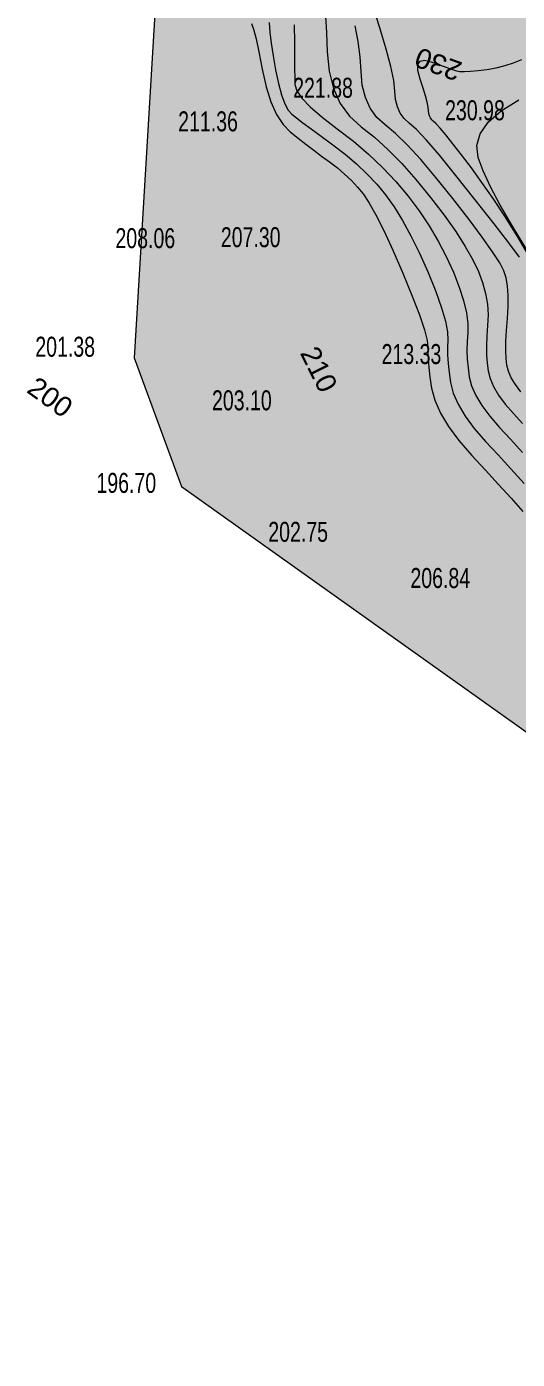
# Model space of a CAD drawing. Header units: metres. Extents: x 431006 to 434411, y 2469261 to 2473208.
# Drawn here: x 431726.5 to 431824.7, y 2470095.3 to 2470362.2 of the extents above; entities that cross this region are included whole.
import ezdxf
from ezdxf.enums import TextEntityAlignment as Align

# ---------------------------------------------------------------- set-up
doc = ezdxf.new("R2010")
doc.units = ezdxf.units.M
doc.header["$MEASUREMENT"] = 0
for name, color, linetype, lineweight in [('CAO DO', 8, 'Continuous', 18), ('MH_DongMuc', 8, 'Continuous', 18), ('MH_DongMuc_Con', 8, 'Continuous', 18), ('ranh gioi thuc vat-ks', 8, 'RAO_T_VAT', 18), ('thuc vat-ks', 8, 'Continuous', 18)]:
    doc.layers.add(name, color=color, linetype=linetype, lineweight=lineweight)
doc.styles.get("Standard").update_dxf_attribs({"font": 'arial.ttf'})
doc.linetypes.add('RAO_T_VAT', pattern='A,0,[133,ltypeshp.shx,S=0.34,R=0,X=-0.17,Y=0],-2,[133,ltypeshp.shx,S=0.08,R=0,X=0,Y=0],-1.5,[133,ltypeshp.shx,S=0.08,R=0,X=0,Y=0],-1.5,[133,ltypeshp.shx,S=0.08,R=0,X=0,Y=0],-2', length=7)

msp = doc.modelspace()

# ---------------------------------------------------------------- hatches: boundary and pattern name
at = {"layer": 'thuc vat-ks'}
h = msp.add_hatch(dxfattribs=at)
h.set_pattern_fill('217B', color=8, scale=20, style=0, pattern_type=2)
h.set_pattern_definition([(0, (14.8, 7.6), (0, 20), [0, -20]), (0, (14.76, 7.848), (0, 20), [0, -20]), (0, (14.648, 8.07), (0, 20), [0, -20]), (0, (14.47, 8.248), (0, 20), [0, -20]), (0, (14.248, 8.36), (0, 20), [0, -20]), (0, (14, 8.4), (0, 20), [0, -20]), (0, (13.752, 8.36), (0, 20), [0, -20]), (0, (13.53, 8.248), (0, 20), [0, -20]), (0, (13.352, 8.07), (0, 20), [0, -20]), (0, (13.24, 7.848), (0, 20), [0, -20]), (0, (13.2, 7.6), (0, 20), [0, -20]), (0, (13.24, 7.352), (0, 20), [0, -20]), (0, (13.352, 7.13), (0, 20), [0, -20]), (0, (13.53, 6.952), (0, 20), [0, -20]), (0, (13.752, 6.84), (0, 20), [0, -20]), (0, (14, 6.8), (0, 20), [0, -20]), (0, (14.248, 6.84), (0, 20), [0, -20]), (0, (14.47, 6.952), (0, 20), [0, -20]), (0, (14.648, 7.13), (0, 20), [0, -20]), (0, (14.76, 7.352), (0, 20), [0, -20]), (0, (6.76, 15.352), (0, 20), [0, -20]), (0, (6.648, 15.13), (0, 20), [0, -20]), (0, (6.47, 14.952), (0, 20), [0, -20]), (0, (6.248, 14.84), (0, 20), [0, -20]), (0, (6, 14.8), (0, 20), [0, -20]), (0, (5.752, 14.84), (0, 20), [0, -20]), (0, (5.53, 14.952), (0, 20), [0, -20]), (0, (5.352, 15.13), (0, 20), [0, -20]), (0, (5.24, 15.352), (0, 20), [0, -20]), (0, (5.2, 15.6), (0, 20), [0, -20]), (0, (5.24, 15.848), (0, 20), [0, -20]), (0, (5.352, 16.07), (0, 20), [0, -20]), (0, (5.53, 16.248), (0, 20), [0, -20]), (0, (5.752, 16.36), (0, 20), [0, -20]), (0, (6, 16.4), (0, 20), [0, -20]), (0, (6.248, 16.36), (0, 20), [0, -20]), (0, (6.47, 16.248), (0, 20), [0, -20]), (0, (6.648, 16.07), (0, 20), [0, -20]), (0, (6.76, 15.848), (0, 20), [0, -20]), (0, (6.8, 15.6), (0, 20), [0, -20]), (0, (14, 4), (0, 20), [1.086, -18.914]), (0, (6, 12), (0, 20), [1.086, -18.914]), (90, (14, 4), (-20, 1e-15), [2.8, -17.2]), (90, (6, 12), (-20, 1e-15), [2.8, -17.2])])
h.paths.add_polyline_path([(432180.37, 2469969.08), (432429.02, 2469783.26), (432507.91, 2469731.41), (432528.24, 2469733.83), (432561.32, 2469754.44), (432634.45, 2469865.28), (432626.68, 2469886.61), (432562.6, 2469916.67), (432524.68, 2469951), (432448.67, 2469998.66), (432422.73, 2470028.05), (432390.35, 2470047.11), (432340.88, 2470081.61), (432300.67, 2470135.95), (432281.32, 2470179.79), (432245.98, 2470231.97), (432226.01, 2470235.7), (432198.53, 2470248.97), (432169.01, 2470281.63), (432135.72, 2470306.95), (432118.88, 2470332.48), (432111.38, 2470356.64), (432122.51, 2470374.06), (432141.75, 2470385.47), (432184.43, 2470371.88), (432214.97, 2470334.67), (432223.22, 2470335.2), (432255.46, 2470343.98), (432289.82, 2470344.51), (432358.98, 2470361.66), (432400, 2470358.21), (432466.08, 2470360.85), (432480.43, 2470365.76), (432484.96, 2470377.07), (432474.39, 2470394.04), (432458.53, 2470408.75), (432465.15, 2470430.58), (432487.2, 2470448.37), (432513.5, 2470448.79), (432530.47, 2470450.49), (432549.56, 2470459.81), (432561.86, 2470474.21), (432559.74, 2470484.38), (432508.41, 2470502.6), (432469.79, 2470511.59), (432437.55, 2470512.86), (432411.67, 2470528.11), (432386.16, 2470541.75), (432337.39, 2470576.91), (432323.39, 2470575.22), (432311.09, 2470546.41), (432288.89, 2470537.59), (432213.66, 2470523.31), (432153.15, 2470530.87), (432102.61, 2470541.48), (432026.55, 2470585.55), (431977.33, 2470634.42), (431946.37, 2470644.7), (431929.46, 2470656.95), (431904.93, 2470681.45), (431839.26, 2470741.82), (431812.41, 2470756.38), (431793.18, 2470759.36), (431774.95, 2470753.07), (431760.09, 2470497.2), (431748.02, 2470295.86), (431757.52, 2470270.11)])

# ---------------------------------------------------------------- linework, layer by layer
at = {"layer": 'MH_DongMuc', "color": 8, "lineweight": 0}
for points, elevation in [([(431775.02, 2470363.05), (431775.19, 2470361.12), (431775.47, 2470358.89), (431775.86, 2470356.37), (431776.35, 2470353.55), (431776.92, 2470350.83), (431777.52, 2470348.57), (431778.17, 2470346.79), (431778.86, 2470345.49), (431779.58, 2470344.66), (431780.51, 2470343.94), (431781.79, 2470342.96), (431783.43, 2470341.74), (431785.43, 2470340.27), (431787.79, 2470338.54), (431790.24, 2470336.66), (431792.52, 2470334.71), (431794.63, 2470332.71), (431796.58, 2470330.64), (431798.36, 2470328.5), (431800.05, 2470326.15), (431801.75, 2470323.42), (431803.45, 2470320.31), (431805.16, 2470316.82), (431806.87, 2470312.95), (431808.4, 2470309.16), (431809.56, 2470305.91), (431810.35, 2470303.21), (431810.77, 2470301.06), (431810.83, 2470299.45), (431810.74, 2470298.03), (431810.75, 2470296.48), (431810.86, 2470294.78), (431811.06, 2470292.94), (431811.35, 2470290.95), (431811.9, 2470288.83), (431812.88, 2470286.59), (431814.29, 2470284.23), (431816.12, 2470281.75), (431818.38, 2470279.15), (431820.89, 2470276.44), (431823.47, 2470273.62), (431826.11, 2470270.7)], 220), ([(431826.97, 2470316.45), (431824.71, 2470320.33), (431822.23, 2470324.23), (431819.88, 2470327.79), (431817.65, 2470331.03), (431815.56, 2470333.95), (431813.59, 2470336.54), (431811.85, 2470338.75), (431810.4, 2470340.53), (431809.27, 2470341.88), (431808.44, 2470342.8), (431807.92, 2470343.28), (431807.59, 2470343.58), (431807.33, 2470343.94), (431807.14, 2470344.36), (431807.02, 2470344.84), (431806.97, 2470345.39), (431806.89, 2470346.1), (431806.68, 2470347.09), (431806.34, 2470348.36), (431805.87, 2470349.9), (431805.28, 2470351.73), (431804.84, 2470353.44), (431804.83, 2470354.64), (431805.27, 2470355.33), (431806.15, 2470355.52), (431807.46, 2470355.2), (431808.89, 2470354.67)], 230), ([(431808.89, 2470354.67), (431810.12, 2470354.22), (431811.14, 2470353.86), (431811.96, 2470353.58), (431812.58, 2470353.38), (431813.23, 2470353.27), (431814.17, 2470353.24), (431815.38, 2470353.3), (431816.87, 2470353.44), (431818.63, 2470353.67), (431820.5, 2470354), (431822.29, 2470354.44), (431824, 2470354.98), (431825.63, 2470355.64)], 230)]:
    msp.add_lwpolyline(points, dxfattribs=dict(at, elevation=elevation))
at = {"layer": 'MH_DongMuc_Con', "color": 8, "lineweight": 0}
for points, elevation in [([(431825.2, 2470316.08), (431823.05, 2470318.91), (431820.09, 2470322.73), (431816.32, 2470327.56), (431812.46, 2470332.43), (431809.2, 2470336.41), (431806.56, 2470339.48), (431804.53, 2470341.64), (431803.11, 2470342.91), (431802.1, 2470343.81), (431801.31, 2470344.91), (431800.73, 2470346.19), (431800.36, 2470347.65), (431800.21, 2470349.31), (431799.99, 2470351.41), (431799.42, 2470354.22), (431798.5, 2470357.74), (431797.24, 2470361.97), (431795.63, 2470366.91)], 228), ([(431786.31, 2470364.29), (431786.53, 2470360.98), (431786.68, 2470357.15), (431787.05, 2470353.28), (431787.91, 2470349.84), (431789.27, 2470346.84), (431791.13, 2470344.28), (431793.49, 2470342.16), (431796.13, 2470340.07), (431798.83, 2470337.61), (431801.61, 2470334.78), (431804.44, 2470331.59), (431807.34, 2470328.03), (431810.07, 2470324.44), (431812.4, 2470321.16), (431814.33, 2470318.19), (431815.86, 2470315.53), (431816.98, 2470313.18), (431817.8, 2470310.99), (431818.38, 2470308.8), (431818.74, 2470306.63), (431818.88, 2470304.48), (431818.78, 2470302.33), (431818.62, 2470300.25), (431818.55, 2470298.31), (431818.57, 2470296.49), (431818.68, 2470294.81), (431818.88, 2470293.26), (431819.28, 2470291.73), (431819.98, 2470290.12), (431821, 2470288.42), (431822.32, 2470286.63), (431823.95, 2470284.76), (431825.8, 2470282.75)], 224), ([(431771.5, 2470362.85), (431771.92, 2470361.71), (431772.42, 2470359.81), (431773, 2470357.15), (431773.67, 2470353.72), (431774.45, 2470350.17), (431775.41, 2470347.13), (431776.53, 2470344.61), (431777.82, 2470342.61), (431779.28, 2470341.12), (431780.83, 2470339.89), (431782.4, 2470338.68), (431783.97, 2470337.48), (431785.56, 2470336.29), (431787.16, 2470335.11), (431788.72, 2470333.91), (431790.16, 2470332.68), (431791.51, 2470331.41), (431792.74, 2470330.09), (431793.87, 2470328.74), (431795.04, 2470327.01), (431796.43, 2470324.55), (431798.02, 2470321.37), (431799.81, 2470317.46), (431801.81, 2470312.83), (431803.7, 2470308.24), (431805.14, 2470304.47), (431806.15, 2470301.5), (431806.72, 2470299.35), (431806.85, 2470298), (431806.8, 2470296.93), (431806.86, 2470295.57), (431807, 2470293.92), (431807.25, 2470292), (431807.58, 2470289.79), (431808.21, 2470287.38), (431809.33, 2470284.83), (431810.93, 2470282.14), (431813.02, 2470279.31), (431815.6, 2470276.35), (431818.36, 2470273.37), (431820.99, 2470270.51), (431823.5, 2470267.75), (431825.87, 2470265.11)], 218), ([(431780.05, 2470362.59), (431780.09, 2470359.13), (431780.12, 2470356.21), (431780.15, 2470353.81), (431780.18, 2470351.94), (431780.21, 2470350.6), (431780.57, 2470349.39), (431781.6, 2470347.9), (431783.29, 2470346.14), (431785.65, 2470344.1), (431788.67, 2470341.78), (431791.93, 2470339.28), (431794.97, 2470336.68), (431797.81, 2470333.97), (431800.43, 2470331.17), (431802.85, 2470328.27), (431805.06, 2470325.3), (431807.08, 2470322.29), (431808.89, 2470319.25), (431810.51, 2470316.17), (431811.93, 2470313.06), (431813.1, 2470310.07), (431813.97, 2470307.36), (431814.54, 2470304.92), (431814.82, 2470302.77), (431814.8, 2470300.89), (431814.68, 2470299.14), (431814.65, 2470297.39), (431814.71, 2470295.64), (431814.87, 2470293.87), (431815.11, 2470292.11), (431815.59, 2470290.28), (431816.43, 2470288.36), (431817.64, 2470286.33), (431819.22, 2470284.19), (431821.17, 2470281.96), (431823.38, 2470279.56), (431825.76, 2470276.95)], 222), ([(431825.42, 2470289.07), (431824.35, 2470290.51), (431823.53, 2470291.89), (431822.96, 2470293.19), (431822.64, 2470294.42), (431822.49, 2470295.75), (431822.43, 2470297.35), (431822.45, 2470299.22), (431822.56, 2470301.36), (431822.76, 2470303.77), (431822.93, 2470306.18), (431822.94, 2470308.35), (431822.8, 2470310.25), (431822.5, 2470311.9), (431822.04, 2470313.29), (431821.21, 2470314.89), (431819.77, 2470317.13), (431817.72, 2470320.03), (431815.08, 2470323.59), (431811.83, 2470327.8), (431808.45, 2470332.01), (431805.4, 2470335.6), (431802.7, 2470338.54), (431800.33, 2470340.85), (431798.3, 2470342.53), (431796.62, 2470344.05), (431795.29, 2470345.88), (431794.32, 2470348.02), (431793.7, 2470350.47), (431793.45, 2470353.23), (431793.26, 2470356.2), (431792.86, 2470359.25), (431792.25, 2470362.41)], 226), ([(431826.63, 2470317.54), (431823.75, 2470322.25), (431821.33, 2470326.45), (431819.39, 2470330.15), (431817.91, 2470333.34), (431816.9, 2470336.01), (431816.61, 2470338.41), (431817.28, 2470340.77), (431818.91, 2470343.07), (431821.5, 2470345.33), (431825.06, 2470347.55)], 232)]:
    msp.add_lwpolyline(points, dxfattribs=dict(at, elevation=elevation))
at = {"layer": 'ranh gioi thuc vat-ks', "color": 8, "lineweight": 0, "ltscale": 3}
msp.add_lwpolyline([(432213.66, 2470523.31), (432153.15, 2470530.87), (432102.61, 2470541.48), (432026.55, 2470585.55), (431977.33, 2470634.42), (431946.37, 2470644.7), (431929.46, 2470656.95), (431904.93, 2470681.45), (431839.26, 2470741.82), (431812.41, 2470756.38), (431793.18, 2470759.36), (431774.95, 2470753.07), (431760.09, 2470497.2), (431748.02, 2470295.86), (431757.52, 2470270.11), (432180.37, 2469969.08)], dxfattribs=at)

# ---------------------------------------------------------------- texts
at = {"layer": 'CAO DO', "color": 8, "lineweight": 0, "width": 0.7}
for s, p in [('221.88', (431779.86, 2470347.98, 221.88)), ('230.98', (431810.28, 2470343.47, 230.98)), ('211.36', (431756.83, 2470341.25, 211.36)), ('208.06', (431744.27, 2470317.85, 208.06)), ('207.30', (431765.37, 2470318.05, 207.3)), ('201.38', (431728.22, 2470296.11, 201.38)), ('213.33', (431797.56, 2470294.64, 213.33)), ('203.10', (431763.6, 2470285.37, 203.1)), ('196.70', (431740.46, 2470268.83, 196.7)), ('202.75', (431774.87, 2470259.03, 202.74)), ('206.84', (431803.33, 2470249.78, 206.84))]:
    msp.add_text(s, height=4, dxfattribs=at).set_placement(p)
at = {"layer": 'MH_DongMuc', "color": 8, "lineweight": 0}
for s, rotation, p in [('230', 159.9578, (431808.89, 2470354.67, 230)), ('210', 296.645, (431785.03, 2470293.59, 210)), ('200', 324.1304, (431731.21, 2470288.02, 200))]:
    msp.add_text(s, height=4, rotation=rotation, dxfattribs=at).set_placement(p, align=Align.MIDDLE)

doc.saveas('drawing.dxf')
